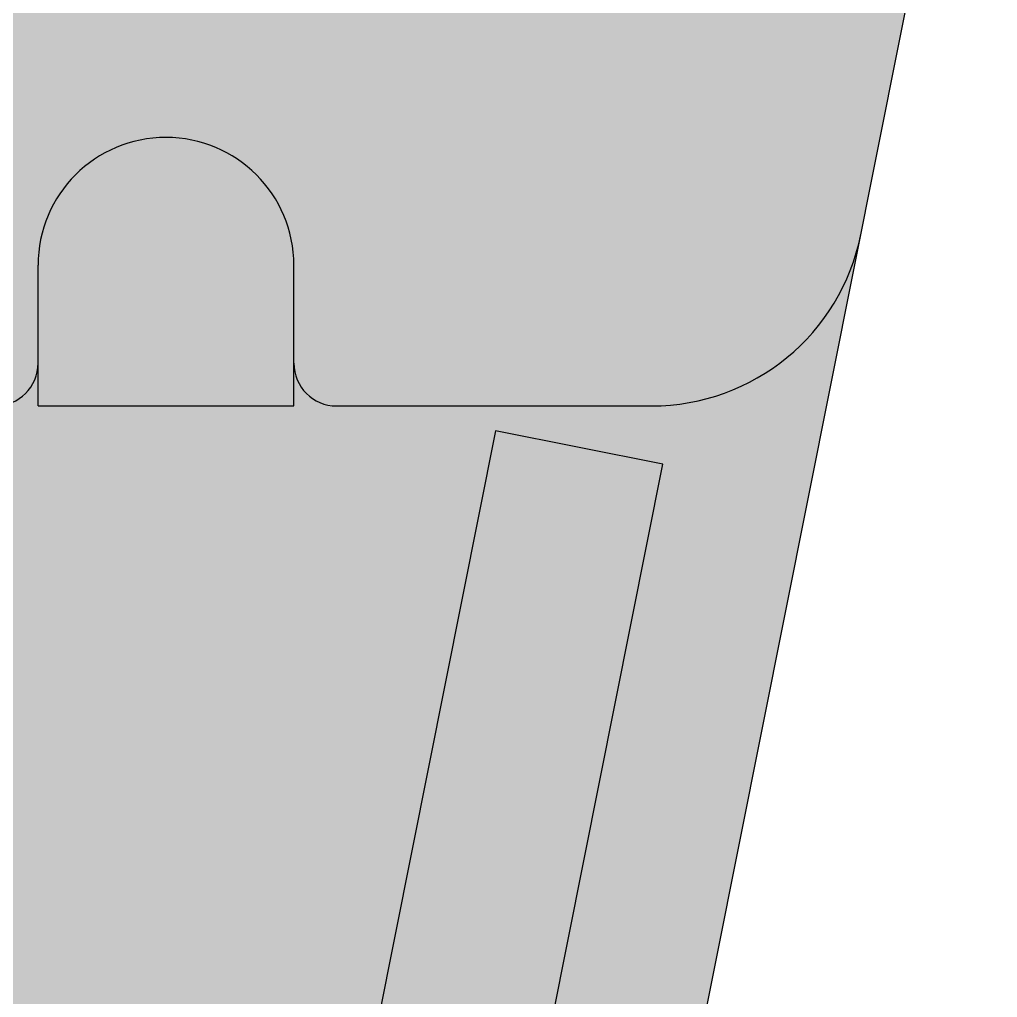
# Model space of a CAD drawing. Header units: millimetres. Extents: x -4957 to 16265, y -14538 to 14589.
# Drawn here: x 7530.8 to 7760.2, y 10779.9 to 11009.3 of the extents above; entities that cross this region are included whole.
import ezdxf
from ezdxf.enums import TextEntityAlignment as Align

# ---------------------------------------------------------------- set-up
doc = ezdxf.new("R2010")
doc.units = ezdxf.units.MM
doc.set_wipeout_variables(frame=1)
doc.layers.add('Техника Кран LTM 1250-5.1', color=250, linetype='Continuous')
doc.layers.add('Техника Кран LTM 1250-5.1 Штрих', color=7, linetype='Continuous', true_color=0xffe79e)
doc.styles.add('arial', font='arial.ttf')

# ---------------------------------------------------------------- blocks, each defined once
blk = doc.blocks.new('LTM 1250-5.1-20230629.145237')
at = {"color": 0, "linetype": 'ByBlock', "lineweight": -2, "ltscale": 10, "transparency": 16777216}
blk.add_wipeout([(-22.5, 400.98), (-23.99, 400.41), (-25.47, 399.8), (-26.93, 399.16), (-28.38, 398.48), (-28.38, 398.48), (-167.46, 330.99), (-167.46, 330.99), (-172.55, 328.04), (-177.15, 324.37), (-181.16, 320.07), (-184.5, 315.23), (-339.16, 51.5), (-339.16, 51.5), (-341.68, 46.46), (-343.51, 41.14), (-344.63, 35.62), (-345, 30), (-345, 30), (-345, -194.23), (-345, -194.23), (-344.92, -197.1), (-344.67, -199.96), (-344.26, -202.8), (-343.69, -205.62), (-209.03, -881.39), (-209.03, -881.39), (-202.57, -896.77), (-191.41, -909.17), (-176.8, -917.22), (-160.34, -920), (-160.34, -920), (160.34, -920), (160.34, -920), (176.8, -917.22), (191.41, -909.17), (202.57, -896.77), (209.03, -881.39), (209.03, -881.39), (343.69, -205.62), (343.69, -205.62), (344.26, -202.8), (344.67, -199.96), (344.92, -197.1), (345, -194.23), (345, 30), (345, 30), (344.63, 35.62), (343.51, 41.14), (341.68, 46.46), (339.16, 51.5), (184.5, 315.23), (184.5, 315.23), (181.16, 320.07), (177.15, 324.37), (172.55, 328.04), (167.46, 330.99), (167.46, 330.99), (28.38, 398.48), (28.38, 398.48), (26.93, 399.16), (25.47, 399.8), (23.99, 400.41), (22.5, 400.98), (22.5, 400.98), (22.5, 440), (-22.5, 440)], dxfattribs=at)
at = {"layer": 'Техника Кран LTM 1250-5.1 Штрих', "ltscale": 10, "transparency": 16777216}
h = blk.add_hatch(color=256, dxfattribs=at)
h.dxf.hatch_style = 1
edge = h.paths.add_edge_path()
edge.add_arc((0, 340), 65, 110.2522, 115.8851)
edge.add_line((-28.38, 398.48), (-167.46, 330.99))
edge.add_arc((-150, 295), 40, 115.8851, 149.6123)
edge.add_line((-184.5, 315.23), (-339.16, 51.5))
edge.add_arc((-302.5, 30), 42.5, 149.6123, 180)
edge.add_line((-345, 30), (-345, -194.23))
edge.add_arc((-295, -194.23), 50, 180, 193.1632)
edge.add_line((-343.69, -205.62), (-209.03, -881.39))
edge.add_arc((-160.34, -870), 50, 193.1632, 270)
edge.add_line((-160.34, -920), (160.34, -920))
edge.add_arc((160.34, -870), 50, 270, 346.8368)
edge.add_line((209.03, -881.39), (343.69, -205.62))
edge.add_arc((295, -194.23), 50, 346.8368, 360)
edge.add_line((345, -194.23), (345, 30))
edge.add_arc((302.5, 30), 42.5, 360, 390.3877)
edge.add_line((339.16, 51.5), (184.5, 315.23))
edge.add_arc((150, 295), 40, 30.3877, 64.1149)
edge.add_line((167.46, 330.99), (28.38, 398.48))
edge.add_arc((0, 340), 65, 64.1149, 69.7478)
edge.add_line((22.5, 400.98), (22.5, 440))
edge.add_line((22.5, 440), (-22.5, 440))
edge.add_line((-22.5, 440), (-22.5, 400.98))
at = {"color": 0, "linetype": 'ByBlock', "lineweight": -2, "ltscale": 10, "transparency": 16777216}
for p, q in [((120, -400), (120, -367)), ((180, -400), (180, -367)), ((120, -400), (180, -400)), ((190, -400), (263.93, -400)), ((227.31, -405.88), (129.6, -896.24)), ((266.53, -413.7), (227.31, -405.88)), ((168.82, -904.06), (266.53, -413.7))]:
    blk.add_line(p, q, dxfattribs=at)
blk.add_lwpolyline([(-22.5, 400.98, 0.024583), (-28.38, 398.48), (-167.46, 330.99, 0.148234), (-184.5, 315.23), (-339.16, 51.5, 0.133374), (-345, 30), (-345, -194.23, 0.057499), (-343.69, -205.62), (-209.03, -881.39, 0.348417), (-160.34, -920), (160.34, -920, 0.348417), (209.03, -881.39), (343.69, -205.62, 0.057499), (345, -194.23), (345, 30, 0.133374), (339.16, 51.5), (184.5, 315.23, 0.148234), (167.46, 330.99), (28.38, 398.48, 0.024583), (22.5, 400.98), (22.5, 440), (-22.5, 440)], format="xyb", close=True, dxfattribs=at)
for centre, radius, start, end in [((150, -367), 30, 0, 180), ((263.93, -350), 50, 270, 348.7307), ((110, -390), 10, 270, 0), ((190, -390), 10, 180, 270)]:
    blk.add_arc(centre, radius, start, end, dxfattribs=at)
blk = doc.blocks.new('LTM 1250-5.1-9-rollig20230713.14574')
at = {"color": 0, "linetype": 'ByBlock', "lineweight": -2, "ltscale": 10, "transparency": 16777216}
blk.add_blockref('LTM 1250-5.1-20230629.145237', (0, 1420), dxfattribs=at)
blk = doc.blocks.new('*U125')
at = {"color": 0, "linetype": 'ByBlock', "lineweight": -2, "ltscale": 10, "transparency": 33554687}
blk.add_blockref('LTM 1250-5.1-9-rollig20230713.14574', (7415.16, 9748.65), dxfattribs=at)
at = {"layer": 'Defpoints', "color": 250, "linetype": 'ByBlock', "lineweight": -2, "ltscale": 10, "transparency": 16777216, "style": 'arial', "width": 0.8}
blk.add_attdef('МАРКА', text='', height=250, rotation=52, dxfattribs=at).set_placement((4944.09, 12122.31), align=Align.MIDDLE_CENTER)

msp = doc.modelspace()

# ---------------------------------------------------------------- block references
at = {"layer": 'Техника Кран LTM 1250-5.1'}
msp.add_blockref('*U125', (0, 150), dxfattribs=at)

doc.saveas('drawing.dxf')
